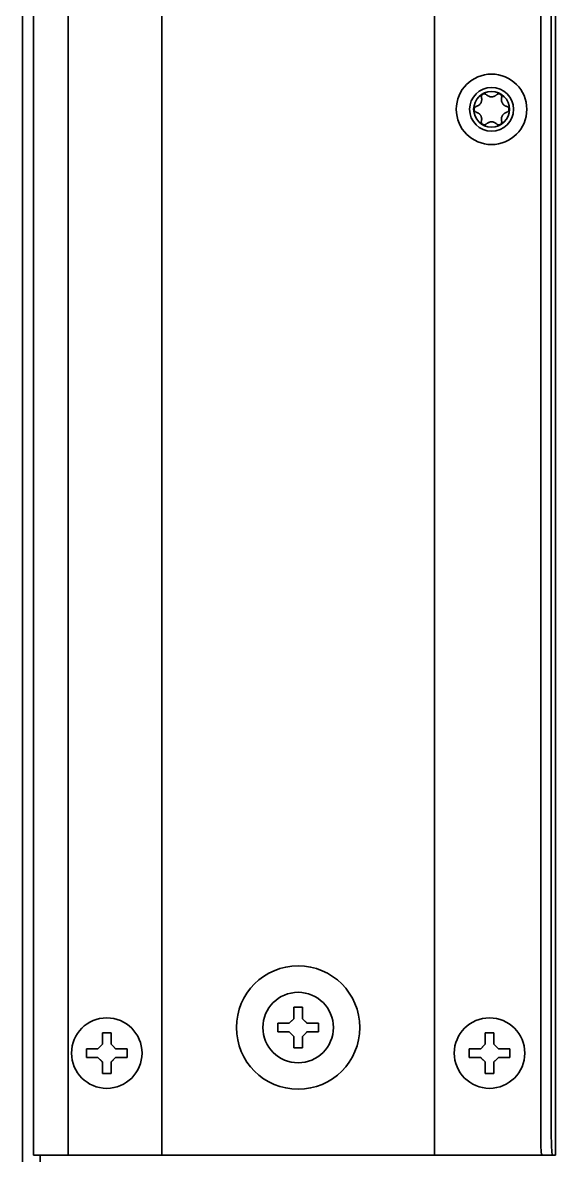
# Model space of a CAD drawing. Header units: inches. Extents: x 90 to 4161, y -506 to 3104.
# Drawn here: x 2250.9 to 2311.3, y 2384.3 to 2512.8 of the extents above; entities that cross this region are included whole.
import ezdxf

# ---------------------------------------------------------------- set-up
doc = ezdxf.new("R2010")
doc.units = ezdxf.units.IN
doc.layers.add('1', color=7, linetype='Continuous', true_color=0xffffff)

msp = doc.modelspace()

# ---------------------------------------------------------------- linework, layer by layer
at = {"layer": '1', "color": 7, "linetype": 'Continuous', "lineweight": 35}
for p, q in [((2250.89, 2292.9), (2250.89, 2932.75)), ((2252.12, 2841.5), (2252.12, 2384.3)), ((2256.06, 2384.3), (2256.06, 2841.5)), ((2266.69, 2841.5), (2266.69, 2384.3)), ((2297.59, 2841.5), (2297.59, 2384.3)), ((2311.32, 2384.3), (2311.32, 2841.5)), ((2309.66, 2386.3), (2309.66, 2839.5)), ((2310.86, 2386.3), (2310.86, 2839.5)), ((2279.84, 2398.8), (2279.84, 2399.3)), ((2279.84, 2398.3), (2279.84, 2398.8)), ((2284.44, 2399.3), (2284.44, 2398.8)), ((2284.44, 2398.8), (2284.44, 2398.3)), ((2258.13, 2395.9), (2258.13, 2396.4)), ((2262.73, 2396.4), (2262.73, 2395.9)), ((2301.55, 2395.9), (2301.55, 2396.4)), ((2306.15, 2396.4), (2306.15, 2395.9)), ((2258.13, 2395.4), (2258.13, 2395.9)), ((2262.73, 2395.9), (2262.73, 2395.4)), ((2301.55, 2395.4), (2301.55, 2395.9)), ((2306.15, 2395.9), (2306.15, 2395.4)), ((2252.33, 2384.3), (2252.12, 2384.3)), ((2252.33, 2384.3), (2255.87, 2384.3)), ((2252.89, 2384.3), (2252.89, 2292.6)), ((2256.06, 2384.3), (2255.87, 2384.3)), ((2256.06, 2384.3), (2265.69, 2384.3)), ((2265.69, 2384.3), (2266.69, 2384.3)), ((2266.69, 2384.3), (2268.89, 2384.3)), ((2268.89, 2384.3), (2295.39, 2384.3)), ((2295.39, 2384.3), (2297.59, 2384.3)), ((2297.59, 2384.3), (2298.59, 2384.3)), ((2298.59, 2384.3), (2309.12, 2384.3)), ((2309.12, 2384.3), (2309.8, 2384.3)), ((2311, 2384.3), (2309.8, 2384.3)), ((2311.31, 2384.3), (2311, 2384.3)), ((2311.31, 2384.3), (2311.32, 2384.3))]:
    msp.add_line(p, q, dxfattribs=at)
for centre, radius in [((2304.08, 2503), 4), ((2304.08, 2503), 2.49), ((2304.08, 2503), 2.03), ((2282.14, 2398.8), 7), ((2282.14, 2398.8), 4), ((2260.43, 2395.9), 4), ((2303.85, 2395.9), 4)]:
    msp.add_circle(centre, radius, dxfattribs=at)
for centre, major_axis, start_param, end_param in [((2309.8, 2386.3), (0, -2), 4.712389, 6.283185), ((2311, 2386.3), (0, 2), 1.570796, 3.141593)]:
    msp.add_ellipse(centre, major_axis=major_axis, ratio=0.069756, start_param=start_param, end_param=end_param, dxfattribs=at)
for points, knots in [([(2302.35, 2503.32), (2302.4, 2503.34), (2302.45, 2503.36), (2302.52, 2503.39), (2302.55, 2503.4), (2302.58, 2503.43), (2302.59, 2503.43), (2302.62, 2503.45), (2302.63, 2503.46), (2302.68, 2503.5), (2302.72, 2503.53), (2302.76, 2503.58), (2302.77, 2503.59), (2302.79, 2503.62), (2302.8, 2503.63), (2302.82, 2503.66), (2302.84, 2503.68), (2302.88, 2503.75), (2302.9, 2503.8), (2302.92, 2503.87), (2302.93, 2503.88), (2302.93, 2503.91), (2302.94, 2503.95), (2302.96, 2504.01), (2302.96, 2504.07), (2302.96, 2504.11), (2302.96, 2504.12), (2302.96, 2504.15), (2302.96, 2504.16), (2302.96, 2504.23), (2302.95, 2504.28), (2302.93, 2504.33)], [0, 0, 0, 0, 0.125, 0.125, 0.1875, 0.1875, 0.21875, 0.21875, 0.25, 0.25, 0.375, 0.375, 0.40625, 0.40625, 0.4375, 0.4375, 0.5, 0.5, 0.625, 0.625, 0.65625, 0.65625, 0.6875, 0.75, 0.8125, 0.8125, 0.84375, 0.84375, 0.875, 0.875, 1, 1, 1, 1]), ([(2302.93, 2504.33), (2302.93, 2504.35), (2302.92, 2504.38), (2302.92, 2504.42), (2302.92, 2504.45), (2302.92, 2504.46), (2302.93, 2504.47), (2302.93, 2504.48), (2302.94, 2504.51), (2302.94, 2504.53), (2302.95, 2504.55), (2302.95, 2504.56), (2302.96, 2504.58), (2302.97, 2504.59), (2302.98, 2504.61), (2302.99, 2504.62), (2303.01, 2504.65), (2303.02, 2504.65), (2303.03, 2504.67), (2303.04, 2504.67), (2303.06, 2504.69), (2303.07, 2504.7), (2303.1, 2504.71), (2303.11, 2504.72), (2303.12, 2504.73), (2303.13, 2504.73), (2303.16, 2504.74), (2303.18, 2504.74), (2303.2, 2504.75), (2303.21, 2504.75), (2303.23, 2504.75), (2303.24, 2504.75), (2303.26, 2504.75), (2303.27, 2504.75), (2303.29, 2504.75), (2303.3, 2504.75), (2303.32, 2504.75), (2303.34, 2504.74), (2303.37, 2504.74), (2303.38, 2504.73), (2303.39, 2504.73), (2303.4, 2504.72), (2303.43, 2504.71), (2303.44, 2504.7), (2303.46, 2504.69), (2303.47, 2504.68), (2303.48, 2504.67), (2303.49, 2504.66), (2303.5, 2504.66)], [0, 0, 0, 0, 0.0625, 0.125, 0.125, 0.15625, 0.15625, 0.1875, 0.1875, 0.25, 0.25, 0.28125, 0.28125, 0.3125, 0.3125, 0.375, 0.375, 0.40625, 0.40625, 0.4375, 0.4375, 0.5, 0.5, 0.53125, 0.53125, 0.5625, 0.5625, 0.625, 0.625, 0.65625, 0.65625, 0.6875, 0.6875, 0.71875, 0.71875, 0.75, 0.75, 0.8125, 0.8125, 0.84375, 0.84375, 0.875, 0.875, 0.9375, 0.9375, 0.96875, 0.96875, 1, 1, 1, 1]), ([(2303.5, 2504.66), (2303.54, 2504.62), (2303.58, 2504.58), (2303.64, 2504.54), (2303.66, 2504.53), (2303.71, 2504.5), (2303.74, 2504.49), (2303.81, 2504.46), (2303.86, 2504.44), (2303.93, 2504.43), (2303.94, 2504.43), (2303.97, 2504.42), (2303.98, 2504.42), (2304.02, 2504.42), (2304.05, 2504.41), (2304.13, 2504.41), (2304.19, 2504.42), (2304.27, 2504.44), (2304.29, 2504.44), (2304.33, 2504.45), (2304.34, 2504.46), (2304.37, 2504.47), (2304.38, 2504.47), (2304.44, 2504.5), (2304.49, 2504.52), (2304.56, 2504.57), (2304.58, 2504.58), (2304.62, 2504.62), (2304.64, 2504.64), (2304.66, 2504.65)], [0, 0, 0, 0, 0.125, 0.125, 0.1875, 0.1875, 0.25, 0.25, 0.375, 0.375, 0.40625, 0.40625, 0.4375, 0.4375, 0.5, 0.5, 0.625, 0.625, 0.6875, 0.6875, 0.71875, 0.71875, 0.75, 0.75, 0.875, 0.875, 0.9375, 0.9375, 1, 1, 1, 1]), ([(2304.66, 2504.65), (2304.67, 2504.67), (2304.7, 2504.69), (2304.73, 2504.71), (2304.76, 2504.72), (2304.76, 2504.73), (2304.78, 2504.73), (2304.79, 2504.74), (2304.82, 2504.74), (2304.83, 2504.75), (2304.87, 2504.75), (2304.89, 2504.75), (2304.93, 2504.75), (2304.94, 2504.75), (2304.97, 2504.74), (2304.98, 2504.74), (2305, 2504.74), (2305.01, 2504.73), (2305.03, 2504.72), (2305.05, 2504.72), (2305.07, 2504.7), (2305.08, 2504.7), (2305.1, 2504.69), (2305.1, 2504.68), (2305.13, 2504.66), (2305.14, 2504.65), (2305.16, 2504.63), (2305.16, 2504.62), (2305.17, 2504.61), (2305.18, 2504.6), (2305.19, 2504.58), (2305.2, 2504.56), (2305.21, 2504.54), (2305.22, 2504.53), (2305.22, 2504.51), (2305.22, 2504.5), (2305.23, 2504.47), (2305.23, 2504.46), (2305.23, 2504.43), (2305.23, 2504.42), (2305.23, 2504.4), (2305.23, 2504.39), (2305.23, 2504.36), (2305.23, 2504.35), (2305.22, 2504.33)], [0, 0, 0, 0, 0.0625, 0.125, 0.125, 0.15625, 0.15625, 0.1875, 0.1875, 0.25, 0.25, 0.3125, 0.3125, 0.375, 0.375, 0.40625, 0.40625, 0.4375, 0.4375, 0.5, 0.5, 0.53125, 0.53125, 0.5625, 0.5625, 0.625, 0.625, 0.65625, 0.65625, 0.6875, 0.6875, 0.75, 0.75, 0.78125, 0.78125, 0.8125, 0.8125, 0.875, 0.875, 0.90625, 0.90625, 0.9375, 0.9375, 1, 1, 1, 1]), ([(2305.22, 2504.33), (2305.21, 2504.28), (2305.2, 2504.23), (2305.2, 2504.15), (2305.19, 2504.12), (2305.2, 2504.08), (2305.2, 2504.07), (2305.2, 2504.04), (2305.2, 2504.03), (2305.21, 2503.96), (2305.22, 2503.91), (2305.24, 2503.84), (2305.25, 2503.83), (2305.26, 2503.8), (2305.26, 2503.79), (2305.28, 2503.75), (2305.29, 2503.73), (2305.33, 2503.66), (2305.36, 2503.61), (2305.41, 2503.56), (2305.42, 2503.55), (2305.44, 2503.53), (2305.47, 2503.51), (2305.52, 2503.46), (2305.56, 2503.43), (2305.6, 2503.41), (2305.61, 2503.4), (2305.63, 2503.39), (2305.64, 2503.38), (2305.7, 2503.35), (2305.75, 2503.34), (2305.8, 2503.32)], [0, 0, 0, 0, 0.125, 0.125, 0.1875, 0.1875, 0.21875, 0.21875, 0.25, 0.25, 0.375, 0.375, 0.40625, 0.40625, 0.4375, 0.4375, 0.5, 0.5, 0.625, 0.625, 0.65625, 0.65625, 0.6875, 0.75, 0.8125, 0.8125, 0.84375, 0.84375, 0.875, 0.875, 1, 1, 1, 1]), ([(2302.35, 2502.67), (2302.33, 2502.68), (2302.3, 2502.69), (2302.27, 2502.71), (2302.25, 2502.72), (2302.24, 2502.73), (2302.22, 2502.74), (2302.22, 2502.75), (2302.2, 2502.77), (2302.18, 2502.78), (2302.17, 2502.8), (2302.16, 2502.81), (2302.15, 2502.82), (2302.15, 2502.83), (2302.13, 2502.86), (2302.13, 2502.87), (2302.12, 2502.9), (2302.11, 2502.91), (2302.11, 2502.93), (2302.11, 2502.93), (2302.1, 2502.96), (2302.1, 2502.98), (2302.1, 2503.01), (2302.1, 2503.02), (2302.1, 2503.04), (2302.11, 2503.05), (2302.11, 2503.07), (2302.11, 2503.09), (2302.12, 2503.12), (2302.13, 2503.13), (2302.13, 2503.14), (2302.14, 2503.15), (2302.15, 2503.18), (2302.16, 2503.19), (2302.18, 2503.21), (2302.18, 2503.22), (2302.2, 2503.23), (2302.2, 2503.24), (2302.22, 2503.26), (2302.24, 2503.27), (2302.26, 2503.28), (2302.27, 2503.29), (2302.28, 2503.3), (2302.29, 2503.3), (2302.32, 2503.31), (2302.33, 2503.32), (2302.35, 2503.32)], [0, 0, 0, 0, 0.0625, 0.125, 0.125, 0.15625, 0.15625, 0.1875, 0.1875, 0.25, 0.25, 0.28125, 0.28125, 0.3125, 0.3125, 0.375, 0.375, 0.40625, 0.40625, 0.4375, 0.4375, 0.5, 0.5, 0.53125, 0.53125, 0.5625, 0.5625, 0.625, 0.625, 0.65625, 0.65625, 0.6875, 0.6875, 0.75, 0.75, 0.78125, 0.78125, 0.8125, 0.8125, 0.875, 0.875, 0.90625, 0.90625, 0.9375, 0.9375, 1, 1, 1, 1]), ([(2302.93, 2501.67), (2302.95, 2501.72), (2302.95, 2501.77), (2302.96, 2501.85), (2302.96, 2501.88), (2302.96, 2501.92), (2302.96, 2501.93), (2302.96, 2501.96), (2302.95, 2501.97), (2302.95, 2502.04), (2302.93, 2502.09), (2302.91, 2502.15), (2302.91, 2502.17), (2302.9, 2502.19), (2302.89, 2502.2), (2302.88, 2502.24), (2302.86, 2502.27), (2302.82, 2502.34), (2302.79, 2502.38), (2302.75, 2502.43), (2302.74, 2502.44), (2302.72, 2502.46), (2302.69, 2502.49), (2302.64, 2502.53), (2302.59, 2502.56), (2302.56, 2502.59), (2302.55, 2502.59), (2302.52, 2502.61), (2302.51, 2502.61), (2302.45, 2502.64), (2302.4, 2502.66), (2302.35, 2502.67)], [0, 0, 0, 0, 0.125, 0.125, 0.1875, 0.1875, 0.21875, 0.21875, 0.25, 0.25, 0.375, 0.375, 0.40625, 0.40625, 0.4375, 0.4375, 0.5, 0.5, 0.625, 0.625, 0.65625, 0.65625, 0.6875, 0.75, 0.8125, 0.8125, 0.84375, 0.84375, 0.875, 0.875, 1, 1, 1, 1]), ([(2305.8, 2502.67), (2305.75, 2502.66), (2305.7, 2502.64), (2305.63, 2502.6), (2305.61, 2502.59), (2305.57, 2502.57), (2305.56, 2502.56), (2305.54, 2502.55), (2305.53, 2502.54), (2305.47, 2502.5), (2305.44, 2502.46), (2305.39, 2502.41), (2305.38, 2502.4), (2305.36, 2502.38), (2305.36, 2502.37), (2305.33, 2502.34), (2305.32, 2502.31), (2305.28, 2502.24), (2305.25, 2502.19), (2305.23, 2502.13), (2305.23, 2502.11), (2305.22, 2502.09), (2305.21, 2502.05), (2305.2, 2501.98), (2305.19, 2501.93), (2305.19, 2501.89), (2305.19, 2501.88), (2305.19, 2501.85), (2305.19, 2501.84), (2305.2, 2501.77), (2305.21, 2501.72), (2305.22, 2501.66)], [0, 0, 0, 0, 0.125, 0.125, 0.1875, 0.1875, 0.21875, 0.21875, 0.25, 0.25, 0.375, 0.375, 0.40625, 0.40625, 0.4375, 0.4375, 0.5, 0.5, 0.625, 0.625, 0.65625, 0.65625, 0.6875, 0.75, 0.8125, 0.8125, 0.84375, 0.84375, 0.875, 0.875, 1, 1, 1, 1]), ([(2305.8, 2503.32), (2305.82, 2503.32), (2305.85, 2503.3), (2305.89, 2503.29), (2305.91, 2503.27), (2305.92, 2503.27), (2305.93, 2503.26), (2305.94, 2503.25), (2305.96, 2503.23), (2305.97, 2503.22), (2305.99, 2503.2), (2305.99, 2503.19), (2306, 2503.17), (2306.01, 2503.16), (2306.02, 2503.14), (2306.03, 2503.12), (2306.04, 2503.1), (2306.04, 2503.09), (2306.04, 2503.07), (2306.05, 2503.06), (2306.05, 2503.03), (2306.05, 2503.02), (2306.05, 2502.99), (2306.05, 2502.98), (2306.05, 2502.96), (2306.05, 2502.95), (2306.04, 2502.92), (2306.04, 2502.91), (2306.03, 2502.88), (2306.03, 2502.87), (2306.02, 2502.85), (2306.02, 2502.84), (2306, 2502.82), (2305.99, 2502.81), (2305.98, 2502.78), (2305.97, 2502.78), (2305.96, 2502.76), (2305.95, 2502.76), (2305.93, 2502.74), (2305.92, 2502.73), (2305.89, 2502.71), (2305.89, 2502.71), (2305.87, 2502.7), (2305.86, 2502.69), (2305.84, 2502.68), (2305.82, 2502.68), (2305.8, 2502.67)], [0, 0, 0, 0, 0.0625, 0.125, 0.125, 0.15625, 0.15625, 0.1875, 0.1875, 0.25, 0.25, 0.28125, 0.28125, 0.3125, 0.3125, 0.375, 0.375, 0.40625, 0.40625, 0.4375, 0.4375, 0.5, 0.5, 0.53125, 0.53125, 0.5625, 0.5625, 0.625, 0.625, 0.65625, 0.65625, 0.6875, 0.6875, 0.75, 0.75, 0.78125, 0.78125, 0.8125, 0.8125, 0.875, 0.875, 0.90625, 0.90625, 0.9375, 0.9375, 1, 1, 1, 1]), ([(2303.49, 2501.34), (2303.48, 2501.33), (2303.45, 2501.3), (2303.42, 2501.29), (2303.4, 2501.27), (2303.39, 2501.27), (2303.37, 2501.26), (2303.36, 2501.26), (2303.34, 2501.25), (2303.32, 2501.25), (2303.29, 2501.24), (2303.28, 2501.24), (2303.27, 2501.24), (2303.26, 2501.24), (2303.23, 2501.24), (2303.21, 2501.25), (2303.18, 2501.25), (2303.17, 2501.25), (2303.16, 2501.26), (2303.15, 2501.26), (2303.12, 2501.27), (2303.1, 2501.28), (2303.08, 2501.29), (2303.07, 2501.3), (2303.06, 2501.31), (2303.05, 2501.31), (2303.03, 2501.33), (2303.02, 2501.34), (2303, 2501.37), (2302.99, 2501.37), (2302.98, 2501.39), (2302.98, 2501.4), (2302.96, 2501.42), (2302.95, 2501.44), (2302.94, 2501.46), (2302.94, 2501.47), (2302.93, 2501.49), (2302.93, 2501.5), (2302.92, 2501.52), (2302.92, 2501.54), (2302.92, 2501.57), (2302.92, 2501.58), (2302.92, 2501.6), (2302.92, 2501.6), (2302.92, 2501.63), (2302.93, 2501.65), (2302.93, 2501.67)], [0, 0, 0, 0, 0.0625, 0.125, 0.125, 0.15625, 0.15625, 0.1875, 0.1875, 0.25, 0.25, 0.28125, 0.28125, 0.3125, 0.3125, 0.375, 0.375, 0.40625, 0.40625, 0.4375, 0.4375, 0.5, 0.5, 0.53125, 0.53125, 0.5625, 0.5625, 0.625, 0.625, 0.65625, 0.65625, 0.6875, 0.6875, 0.75, 0.75, 0.78125, 0.78125, 0.8125, 0.8125, 0.875, 0.875, 0.90625, 0.90625, 0.9375, 0.9375, 1, 1, 1, 1]), ([(2304.66, 2501.34), (2304.62, 2501.38), (2304.58, 2501.41), (2304.51, 2501.46), (2304.49, 2501.47), (2304.45, 2501.49), (2304.44, 2501.49), (2304.42, 2501.51), (2304.41, 2501.51), (2304.34, 2501.54), (2304.29, 2501.55), (2304.23, 2501.57), (2304.21, 2501.57), (2304.19, 2501.57), (2304.17, 2501.58), (2304.13, 2501.58), (2304.1, 2501.58), (2304.02, 2501.58), (2303.97, 2501.58), (2303.89, 2501.56), (2303.86, 2501.55), (2303.82, 2501.54), (2303.81, 2501.54), (2303.78, 2501.53), (2303.77, 2501.52), (2303.71, 2501.5), (2303.66, 2501.47), (2303.6, 2501.43), (2303.57, 2501.41), (2303.53, 2501.38), (2303.51, 2501.36), (2303.49, 2501.34)], [0, 0, 0, 0, 0.125, 0.125, 0.1875, 0.1875, 0.21875, 0.21875, 0.25, 0.25, 0.375, 0.375, 0.40625, 0.40625, 0.4375, 0.4375, 0.5, 0.5, 0.625, 0.625, 0.6875, 0.6875, 0.71875, 0.71875, 0.75, 0.75, 0.875, 0.875, 0.9375, 0.9375, 1, 1, 1, 1]), ([(2305.22, 2501.66), (2305.23, 2501.65), (2305.23, 2501.61), (2305.23, 2501.58), (2305.23, 2501.55), (2305.23, 2501.54), (2305.23, 2501.52), (2305.23, 2501.51), (2305.22, 2501.49), (2305.21, 2501.47), (2305.2, 2501.44), (2305.2, 2501.43), (2305.19, 2501.42), (2305.19, 2501.41), (2305.17, 2501.39), (2305.16, 2501.37), (2305.14, 2501.35), (2305.14, 2501.34), (2305.12, 2501.33), (2305.12, 2501.32), (2305.1, 2501.31), (2305.08, 2501.3), (2305.06, 2501.28), (2305.05, 2501.28), (2305.03, 2501.27), (2305.02, 2501.27), (2305, 2501.26), (2304.98, 2501.25), (2304.95, 2501.25), (2304.94, 2501.24), (2304.92, 2501.24), (2304.91, 2501.24), (2304.9, 2501.24), (2304.89, 2501.24), (2304.87, 2501.24), (2304.86, 2501.24), (2304.83, 2501.25), (2304.81, 2501.25), (2304.79, 2501.26), (2304.78, 2501.26), (2304.76, 2501.27), (2304.75, 2501.27), (2304.73, 2501.29), (2304.71, 2501.29), (2304.69, 2501.31), (2304.68, 2501.32), (2304.67, 2501.33), (2304.66, 2501.33), (2304.66, 2501.34)], [0, 0, 0, 0, 0.0625, 0.125, 0.125, 0.15625, 0.15625, 0.1875, 0.1875, 0.25, 0.25, 0.28125, 0.28125, 0.3125, 0.3125, 0.375, 0.375, 0.40625, 0.40625, 0.4375, 0.4375, 0.5, 0.5, 0.53125, 0.53125, 0.5625, 0.5625, 0.625, 0.625, 0.65625, 0.65625, 0.6875, 0.6875, 0.71875, 0.71875, 0.75, 0.75, 0.8125, 0.8125, 0.84375, 0.84375, 0.875, 0.875, 0.9375, 0.9375, 0.96875, 0.96875, 1, 1, 1, 1]), ([(2282.64, 2401.1), (2282.64, 2400.89), (2282.64, 2400.68), (2282.64, 2400.36), (2282.64, 2400.25), (2282.64, 2400.03), (2282.64, 2399.91), (2282.64, 2399.8)], [0, 0, 0, 0, 0.5, 0.5, 0.75, 0.75, 1, 1, 1, 1]), ([(2279.84, 2399.3), (2280.04, 2399.3), (2280.25, 2399.3), (2280.58, 2399.3), (2280.69, 2399.3), (2280.91, 2399.3), (2281.03, 2399.3), (2281.14, 2399.3)], [0, 0, 0, 0, 0.5, 0.5, 0.75, 0.75, 1, 1, 1, 1]), ([(2260.93, 2398.2), (2260.93, 2397.99), (2260.93, 2397.78), (2260.93, 2397.46), (2260.93, 2397.35), (2260.93, 2397.13), (2260.93, 2397.01), (2260.93, 2396.9)], [0, 0, 0, 0, 0.5, 0.5, 0.75, 0.75, 1, 1, 1, 1]), ([(2281.64, 2396.5), (2281.64, 2396.7), (2281.64, 2396.91), (2281.64, 2397.23), (2281.64, 2397.34), (2281.64, 2397.57), (2281.64, 2397.68), (2281.64, 2397.8)], [0, 0, 0, 0, 0.5, 0.5, 0.75, 0.75, 1, 1, 1, 1]), ([(2284.44, 2398.3), (2284.24, 2398.3), (2284.03, 2398.3), (2283.7, 2398.3), (2283.59, 2398.3), (2283.37, 2398.3), (2283.26, 2398.3), (2283.14, 2398.3)], [0, 0, 0, 0, 0.5, 0.5, 0.75, 0.75, 1, 1, 1, 1]), ([(2304.35, 2398.2), (2304.35, 2397.99), (2304.35, 2397.78), (2304.35, 2397.46), (2304.35, 2397.35), (2304.35, 2397.13), (2304.35, 2397.01), (2304.35, 2396.9)], [0, 0, 0, 0, 0.5, 0.5, 0.75, 0.75, 1, 1, 1, 1]), ([(2258.13, 2396.4), (2258.33, 2396.4), (2258.54, 2396.4), (2258.87, 2396.4), (2258.98, 2396.4), (2259.2, 2396.4), (2259.31, 2396.4), (2259.43, 2396.4)], [0, 0, 0, 0, 0.5, 0.5, 0.75, 0.75, 1, 1, 1, 1]), ([(2301.55, 2396.4), (2301.76, 2396.4), (2301.97, 2396.4), (2302.29, 2396.4), (2302.4, 2396.4), (2302.62, 2396.4), (2302.74, 2396.4), (2302.85, 2396.4)], [0, 0, 0, 0, 0.5, 0.5, 0.75, 0.75, 1, 1, 1, 1]), ([(2259.93, 2393.6), (2259.93, 2393.8), (2259.93, 2394.01), (2259.93, 2394.33), (2259.93, 2394.44), (2259.93, 2394.67), (2259.93, 2394.78), (2259.93, 2394.9)], [0, 0, 0, 0, 0.5, 0.5, 0.75, 0.75, 1, 1, 1, 1]), ([(2262.73, 2395.4), (2262.53, 2395.4), (2262.32, 2395.4), (2261.99, 2395.4), (2261.88, 2395.4), (2261.66, 2395.4), (2261.54, 2395.4), (2261.43, 2395.4)], [0, 0, 0, 0, 0.5, 0.5, 0.75, 0.75, 1, 1, 1, 1]), ([(2303.35, 2393.6), (2303.35, 2393.8), (2303.35, 2394.01), (2303.35, 2394.33), (2303.35, 2394.44), (2303.35, 2394.67), (2303.35, 2394.78), (2303.35, 2394.9)], [0, 0, 0, 0, 0.5, 0.5, 0.75, 0.75, 1, 1, 1, 1]), ([(2306.15, 2395.4), (2305.95, 2395.4), (2305.74, 2395.4), (2305.42, 2395.4), (2305.31, 2395.4), (2305.08, 2395.4), (2304.97, 2395.4), (2304.85, 2395.4)], [0, 0, 0, 0, 0.5, 0.5, 0.75, 0.75, 1, 1, 1, 1])]:
    msp.add_open_spline(points, degree=3, knots=knots, dxfattribs=at)
for points in [[(2281.64, 2399.8), (2281.64, 2399.85), (2281.64, 2399.96), (2281.64, 2400.12), (2281.64, 2400.28), (2281.64, 2400.44), (2281.64, 2400.59), (2281.64, 2400.74), (2281.64, 2400.91), (2281.64, 2401.03), (2281.64, 2401.1)], [(2281.64, 2401.1), (2281.81, 2401.1), (2282.14, 2401.1), (2282.47, 2401.1), (2282.64, 2401.1)], [(2281.14, 2399.3), (2281.16, 2399.32), (2281.21, 2399.37), (2281.28, 2399.44), (2281.36, 2399.51), (2281.43, 2399.58), (2281.5, 2399.65), (2281.57, 2399.73), (2281.62, 2399.77), (2281.64, 2399.8)], [(2282.64, 2399.8), (2282.67, 2399.77), (2282.72, 2399.72), (2282.79, 2399.65), (2282.86, 2399.57), (2282.93, 2399.5), (2283, 2399.44), (2283.07, 2399.37), (2283.12, 2399.32), (2283.14, 2399.3)], [(2283.14, 2399.3), (2283.2, 2399.3), (2283.3, 2399.3), (2283.46, 2399.3), (2283.62, 2399.3), (2283.78, 2399.3), (2283.93, 2399.3), (2284.09, 2399.3), (2284.25, 2399.3), (2284.38, 2399.3), (2284.44, 2399.3)], [(2259.93, 2396.9), (2259.93, 2396.95), (2259.93, 2397.06), (2259.93, 2397.22), (2259.93, 2397.38), (2259.93, 2397.54), (2259.93, 2397.69), (2259.93, 2397.84), (2259.93, 2398.01), (2259.93, 2398.13), (2259.93, 2398.2)], [(2259.93, 2398.2), (2260.1, 2398.2), (2260.43, 2398.2), (2260.76, 2398.2), (2260.93, 2398.2)], [(2281.14, 2398.3), (2281.09, 2398.3), (2280.98, 2398.3), (2280.82, 2398.3), (2280.66, 2398.3), (2280.5, 2398.3), (2280.35, 2398.3), (2280.19, 2398.3), (2280.03, 2398.3), (2279.9, 2398.3), (2279.84, 2398.3)], [(2281.64, 2397.8), (2281.61, 2397.82), (2281.56, 2397.87), (2281.49, 2397.95), (2281.42, 2398.02), (2281.35, 2398.09), (2281.28, 2398.16), (2281.21, 2398.23), (2281.16, 2398.27), (2281.14, 2398.3)], [(2283.14, 2398.3), (2283.12, 2398.27), (2283.07, 2398.23), (2283, 2398.15), (2282.93, 2398.08), (2282.86, 2398.01), (2282.78, 2397.94), (2282.71, 2397.87), (2282.66, 2397.82), (2282.64, 2397.8)], [(2282.64, 2397.8), (2282.64, 2397.74), (2282.64, 2397.63), (2282.64, 2397.47), (2282.64, 2397.31), (2282.64, 2397.16), (2282.64, 2397.01), (2282.64, 2396.85), (2282.64, 2396.68), (2282.64, 2396.56), (2282.64, 2396.5)], [(2303.35, 2396.9), (2303.35, 2396.95), (2303.35, 2397.06), (2303.35, 2397.22), (2303.35, 2397.38), (2303.35, 2397.54), (2303.35, 2397.69), (2303.35, 2397.84), (2303.35, 2398.01), (2303.35, 2398.13), (2303.35, 2398.2)], [(2303.35, 2398.2), (2303.52, 2398.2), (2303.85, 2398.2), (2304.19, 2398.2), (2304.35, 2398.2)], [(2259.43, 2396.4), (2259.45, 2396.42), (2259.5, 2396.47), (2259.57, 2396.54), (2259.64, 2396.61), (2259.71, 2396.68), (2259.79, 2396.75), (2259.86, 2396.83), (2259.9, 2396.87), (2259.93, 2396.9)], [(2260.93, 2396.9), (2260.95, 2396.87), (2261.01, 2396.82), (2261.08, 2396.75), (2261.15, 2396.67), (2261.22, 2396.6), (2261.29, 2396.54), (2261.36, 2396.47), (2261.41, 2396.42), (2261.43, 2396.4)], [(2261.43, 2396.4), (2261.48, 2396.4), (2261.59, 2396.4), (2261.75, 2396.4), (2261.91, 2396.4), (2262.07, 2396.4), (2262.22, 2396.4), (2262.38, 2396.4), (2262.54, 2396.4), (2262.66, 2396.4), (2262.73, 2396.4)], [(2282.64, 2396.5), (2282.47, 2396.5), (2282.14, 2396.5), (2281.81, 2396.5), (2281.64, 2396.5)], [(2302.85, 2396.4), (2302.88, 2396.42), (2302.92, 2396.47), (2303, 2396.54), (2303.07, 2396.61), (2303.14, 2396.68), (2303.21, 2396.75), (2303.28, 2396.83), (2303.33, 2396.87), (2303.35, 2396.9)], [(2304.35, 2396.9), (2304.38, 2396.87), (2304.43, 2396.82), (2304.5, 2396.75), (2304.58, 2396.67), (2304.65, 2396.6), (2304.72, 2396.54), (2304.78, 2396.47), (2304.83, 2396.42), (2304.85, 2396.4)], [(2304.85, 2396.4), (2304.91, 2396.4), (2305.02, 2396.4), (2305.18, 2396.4), (2305.34, 2396.4), (2305.49, 2396.4), (2305.64, 2396.4), (2305.8, 2396.4), (2305.97, 2396.4), (2306.09, 2396.4), (2306.15, 2396.4)], [(2259.43, 2395.4), (2259.37, 2395.4), (2259.27, 2395.4), (2259.1, 2395.4), (2258.95, 2395.4), (2258.79, 2395.4), (2258.64, 2395.4), (2258.48, 2395.4), (2258.32, 2395.4), (2258.19, 2395.4), (2258.13, 2395.4)], [(2259.93, 2394.9), (2259.9, 2394.92), (2259.85, 2394.97), (2259.78, 2395.05), (2259.71, 2395.12), (2259.64, 2395.19), (2259.57, 2395.26), (2259.5, 2395.33), (2259.45, 2395.37), (2259.43, 2395.4)], [(2261.43, 2395.4), (2261.4, 2395.37), (2261.36, 2395.33), (2261.29, 2395.25), (2261.21, 2395.18), (2261.14, 2395.11), (2261.07, 2395.04), (2261, 2394.97), (2260.95, 2394.92), (2260.93, 2394.9)], [(2260.93, 2394.9), (2260.93, 2394.84), (2260.93, 2394.73), (2260.93, 2394.57), (2260.93, 2394.41), (2260.93, 2394.26), (2260.93, 2394.11), (2260.93, 2393.95), (2260.93, 2393.78), (2260.93, 2393.66), (2260.93, 2393.6)], [(2302.85, 2395.4), (2302.8, 2395.4), (2302.69, 2395.4), (2302.53, 2395.4), (2302.37, 2395.4), (2302.22, 2395.4), (2302.06, 2395.4), (2301.91, 2395.4), (2301.74, 2395.4), (2301.62, 2395.4), (2301.55, 2395.4)], [(2303.35, 2394.9), (2303.33, 2394.92), (2303.28, 2394.97), (2303.2, 2395.05), (2303.13, 2395.12), (2303.06, 2395.19), (2302.99, 2395.26), (2302.92, 2395.33), (2302.88, 2395.37), (2302.85, 2395.4)], [(2304.85, 2395.4), (2304.83, 2395.37), (2304.78, 2395.33), (2304.71, 2395.25), (2304.64, 2395.18), (2304.57, 2395.11), (2304.5, 2395.04), (2304.42, 2394.97), (2304.38, 2394.92), (2304.35, 2394.9)], [(2304.35, 2394.9), (2304.35, 2394.84), (2304.35, 2394.73), (2304.35, 2394.57), (2304.35, 2394.41), (2304.35, 2394.26), (2304.35, 2394.11), (2304.35, 2393.95), (2304.35, 2393.78), (2304.35, 2393.66), (2304.35, 2393.6)], [(2260.93, 2393.6), (2260.76, 2393.6), (2260.43, 2393.6), (2260.1, 2393.6), (2259.93, 2393.6)], [(2304.35, 2393.6), (2304.19, 2393.6), (2303.85, 2393.6), (2303.52, 2393.6), (2303.35, 2393.6)]]:
    msp.add_open_spline(points, degree=3, dxfattribs=at)

doc.saveas('drawing.dxf')
